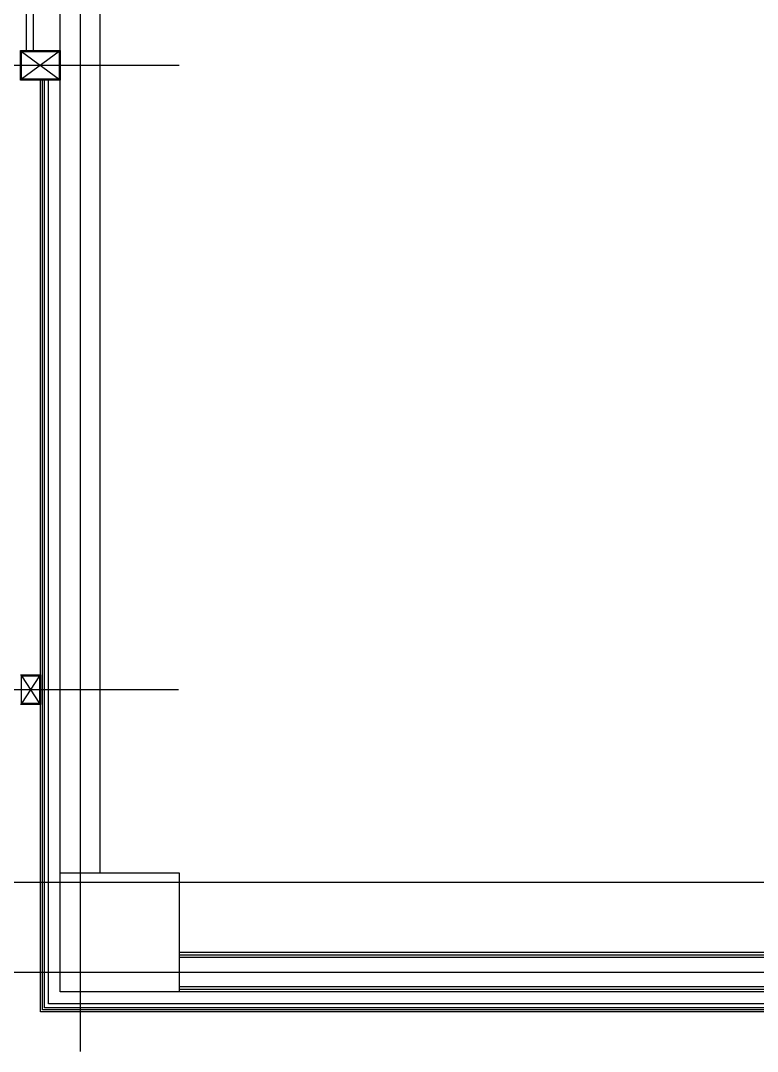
# Model space of a CAD drawing. Header units: millimetres. Extents: x 0 to 356400, y 0 to 68257.
# Drawn here: x 110992.2 to 111140.8, y 6765.9 to 6973.9 of the extents above; entities that cross this region are included whole.
import ezdxf

# ---------------------------------------------------------------- set-up
doc = ezdxf.new("R2010")
doc.units = ezdxf.units.MM
doc.header["$LTSCALE"] = 75
doc.layers.add('8', color=8, linetype='Continuous')
doc.layers.add('G(그리드1)', color=185, linetype='Continuous', plot=False)

# ---------------------------------------------------------------- blocks, each defined once
blk = doc.blocks.new('G$C7369CDF7')
at = {"layer": '8'}
for p, q in [((14630.3, 45650), (14630.3, 55050)), ((14790.3, 54450), (14790.3, 45890)), ((14810.3, 54450), (14810.3, 45870)), ((14820.3, 54450), (14820.3, 45860)), ((14830.3, 54450), (14830.3, 45850)), ((14530.3, 46550), (14530.3, 54050)), ((14542.8, 46550), (14542.8, 54050)), ((14555.3, 46550), (14555.3, 54050)), ((14705.3, 54050), (14705.3, 46550)), ((14717.8, 54050), (14717.8, 46550)), ((14730.3, 54050), (14730.3, 46550)), ((10055.3, 40150), (10055.3, 46550)), ((13205.3, 40150), (13205.3, 46546.5)), ((14130.3, 46550), (14730.3, 46550)), ((14130.3, 45950), (14130.3, 46550)), ((14730.3, 46550), (14730.3, 45950)), ((7230.3, 46150), (14130.3, 46150)), ((6430.3, 46050), (15030.3, 46050)), ((14130.3, 45950), (7230.3, 45950)), ((9980.3, 45950), (10130.3, 45950)), ((9980.3, 45750), (9980.3, 45950)), ((9985.3, 45755), (10125.3, 45945)), ((9985.3, 45945), (10125.3, 45755)), ((9985.3, 45945), (10125.3, 45945)), ((9985.3, 45755), (9985.3, 45945)), ((10125.3, 45945), (10125.3, 45755)), ((10130.3, 45950), (10130.3, 45750)), ((14730.3, 45950), (14130.3, 45950)), ((14790.3, 45890), (10130.3, 45890)), ((14130.3, 45870), (10130.3, 45870)), ((14810.3, 45870), (14030.3, 45870)), ((9980.3, 45815), (7365.3, 45815)), ((14130.3, 45860), (10130.3, 45860)), ((14130.3, 45850), (10130.3, 45850)), ((13130.3, 45850), (13280.3, 45850)), ((13130.3, 45750), (13130.3, 45850)), ((13135.3, 45755), (13275.3, 45845)), ((13135.3, 45845), (13275.3, 45755)), ((13135.3, 45845), (13275.3, 45845)), ((13135.3, 45755), (13135.3, 45845)), ((13275.3, 45845), (13275.3, 45755)), ((13280.3, 45850), (13280.3, 45750)), ((14820.3, 45860), (14030.3, 45860)), ((14830.3, 45850), (14030.3, 45850)), ((9980.3, 45780), (7400.3, 45780)), ((10130.3, 45750), (9980.3, 45750)), ((10125.3, 45755), (9985.3, 45755)), ((13275.3, 45755), (13135.3, 45755))]:
    blk.add_line(p, q, dxfattribs=at)

msp = doc.modelspace()

# ---------------------------------------------------------------- linework, layer by layer
at = {"layer": 'G(그리드1)'}
for points in [[(124675, 59900), (98075, 59900), (98075, 6800), (124675, 6800)], [(124675, 59900), (100775, 59900), (100775, 6800), (124675, 6800)]]:
    msp.add_lwpolyline(points, close=True, dxfattribs=at)

# ---------------------------------------------------------------- block references
at = {"xscale": 0.04000000000000001, "yscale": 0.04000000000000001, "zscale": 0.04000000000000001, "rotation": 270}
msp.add_blockref('G$C7369CDF7', (109162.17, 7367.09), dxfattribs=at)

doc.saveas('drawing.dxf')
